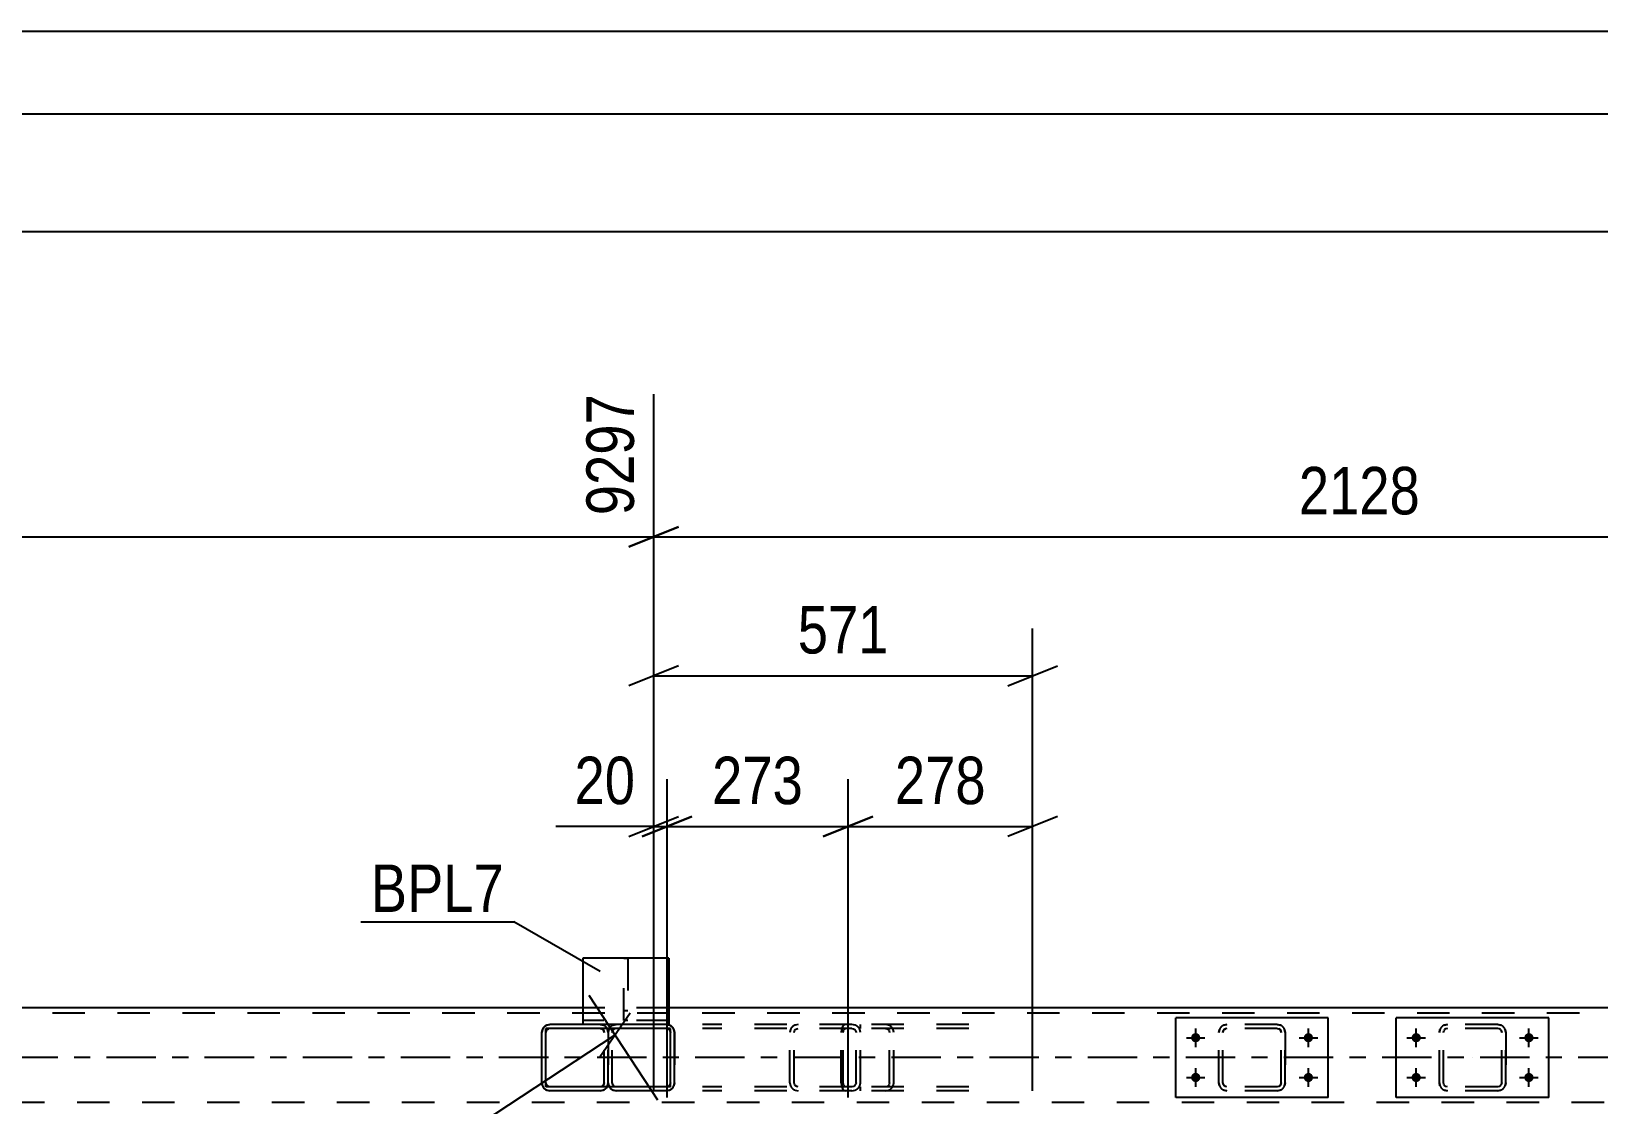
# Model space of a CAD drawing. Header units: millimetres. Extents: x -787 to 402, y -866 to -25.
# Drawn here: x -377.1 to -282.5, y -89.9 to -25.1 of the extents above; entities that cross this region are included whole.
import ezdxf

# ---------------------------------------------------------------- set-up
doc = ezdxf.new("R2010")
doc.units = ezdxf.units.MM
doc.linetypes.add('DXK_LINE_DOT2', pattern=[3.9198, 1.9599, -1.9599])
doc.linetypes.add('DXK_LINE_DOT3', pattern=[5.9187, 2.979, -0.9799, 0.9799, -0.9799])
doc.styles.add('Arial Narrow', font='ARIALN.TTF', dxfattribs={"height": 0.2})

# ---------------------------------------------------------------- blocks, each defined once
blk = doc.blocks.new('Unknown-569028579-1134')
at = {"color": 5, "linetype": 'Continuous'}
for p, q in [((402.241, -25.126), (-786.759, -25.126)), ((397.241, -30.126), (-781.759, -30.126))]:
    blk.add_line(p, q, dxfattribs=at)
blk = doc.blocks.new('Part-569028579-4684 - 4520')
at = {"color": 7, "linetype": 'DXK_LINE_DOT2'}
for p, q in [((-126.885, -84.058), (-548.129, -84.058)), ((-338.607, -84.058), (-343.807, -84.058)), ((-126.885, -84.378), (-711.411, -84.378)), ((-711.411, -89.738), (-126.885, -89.738))]:
    blk.add_line(p, q, dxfattribs=at)
at = {"color": 2, "linetype": 'Continuous'}
for p, q in [((-343.807, -84.058), (-542.929, -84.058)), ((-159.734, -84.058), (-338.607, -84.058))]:
    blk.add_line(p, q, dxfattribs=at)
at = {"color": 7, "linetype": 'DXK_LINE_DOT3'}
blk.add_line((-126.885, -87.058), (-711.411, -87.058), dxfattribs=at)
blk = doc.blocks.new('Part-569028579-4592 - 4520')
at = {"color": 7, "linetype": 'DXK_LINE_DOT2'}
for p, q in [((-327.952, -85.058), (-328.055, -85.094)), ((-320.509, -85.058), (-327.952, -85.058)), ((-327.054, -85.298), (-327.054, -85.058)), ((-325.352, -85.094), (-325.544, -85.058)), ((-328.2, -85.354), (-328.221, -85.538)), ((-328.221, -88.578), (-328.221, -85.538)), ((-328.142, -85.198), (-328.2, -85.354)), ((-328.055, -85.094), (-328.142, -85.198)), ((-328.086, -85.538), (-328.076, -85.446)), ((-328.086, -88.578), (-328.086, -85.538)), ((-328.076, -85.446), (-328.047, -85.368)), ((-328.047, -85.368), (-328.003, -85.316)), ((-328.003, -85.316), (-327.952, -85.298)), ((-320.509, -85.298), (-327.952, -85.298)), ((-325.544, -85.298), (-325.448, -85.316)), ((-325.448, -85.316), (-325.366, -85.368)), ((-325.366, -85.368), (-325.312, -85.446)), ((-325.312, -85.446), (-325.293, -85.538)), ((-325.293, -88.578), (-325.293, -85.538)), ((-325.041, -85.538), (-325.079, -85.354)), ((-325.041, -88.578), (-325.041, -85.538)), ((-328.221, -88.578), (-328.2, -88.761)), ((-328.2, -88.761), (-328.142, -88.917)), ((-328.076, -88.67), (-328.086, -88.578)), ((-328.047, -88.747), (-328.076, -88.67)), ((-328.003, -88.799), (-328.047, -88.747)), ((-327.952, -88.818), (-328.003, -88.799)), ((-320.509, -88.818), (-327.952, -88.818)), ((-327.054, -89.058), (-327.054, -88.818)), ((-325.448, -88.799), (-325.544, -88.818)), ((-325.366, -88.747), (-325.448, -88.799)), ((-325.312, -88.67), (-325.366, -88.747)), ((-325.293, -88.578), (-325.312, -88.67)), ((-325.079, -88.761), (-325.041, -88.578)), ((-328.142, -88.917), (-328.055, -89.021)), ((-328.055, -89.021), (-327.952, -89.058)), ((-320.509, -89.058), (-327.952, -89.058)), ((-325.544, -89.058), (-325.352, -89.021))]:
    blk.add_line(p, q, dxfattribs=at)
for centre, start, end in [((-325.529, -85.554), 23.89514, 68.84868), ((-325.529, -88.562), 291.15132, 336.10486)]:
    blk.add_arc(centre, 0.492, start, end, dxfattribs=at)
blk = doc.blocks.new('Part-569028579-4639 - 4520')
at = {"color": 7, "linetype": 'DXK_LINE_DOT2'}
for p, q in [((-327.565, -85.058), (-336.579, -85.058)), ((-330.8, -85.058), (-330.995, -85.094)), ((-327.369, -85.094), (-327.565, -85.058)), ((-327.565, -85.298), (-336.579, -85.298)), ((-331.272, -85.354), (-331.311, -85.538)), ((-331.311, -88.578), (-331.311, -85.538)), ((-331.055, -85.538), (-331.036, -85.446)), ((-331.055, -88.578), (-331.055, -85.538)), ((-331.036, -85.446), (-330.98, -85.368)), ((-330.98, -85.368), (-330.898, -85.316)), ((-330.898, -85.316), (-330.8, -85.298)), ((-327.565, -85.298), (-327.467, -85.316)), ((-327.467, -85.316), (-327.384, -85.368)), ((-327.384, -85.368), (-327.329, -85.446)), ((-327.329, -85.446), (-327.309, -85.538)), ((-327.309, -88.578), (-327.309, -85.538)), ((-327.054, -85.538), (-327.093, -85.354)), ((-327.054, -88.578), (-327.054, -85.538)), ((-327.565, -88.818), (-336.579, -88.818)), ((-331.311, -88.578), (-331.272, -88.761)), ((-331.036, -88.67), (-331.055, -88.578)), ((-330.98, -88.747), (-331.036, -88.67)), ((-330.898, -88.799), (-330.98, -88.747)), ((-330.8, -88.818), (-330.898, -88.799)), ((-327.467, -88.799), (-327.565, -88.818)), ((-327.384, -88.747), (-327.467, -88.799)), ((-327.329, -88.67), (-327.384, -88.747)), ((-327.309, -88.578), (-327.329, -88.67)), ((-327.093, -88.761), (-327.054, -88.578)), ((-327.565, -89.058), (-336.579, -89.058)), ((-330.995, -89.021), (-330.8, -89.058)), ((-327.565, -89.058), (-327.369, -89.021))]:
    blk.add_line(p, q, dxfattribs=at)
for centre, start, end in [((-330.819, -85.559), 110.75831, 155.68004), ((-327.545, -85.559), 24.31996, 69.24169), ((-330.819, -88.557), 204.31996, 249.24169), ((-327.545, -88.557), 290.75831, 335.68004)]:
    blk.add_arc(centre, 0.496, start, end, dxfattribs=at)
blk = doc.blocks.new('Part-569028579-4768 - 4520')
at = {"color": 2, "linetype": 'Continuous'}
for p, q in [((-285.526, -84.658), (-294.726, -84.658)), ((-294.726, -89.458), (-294.726, -84.658)), ((-285.526, -89.458), (-285.526, -84.658)), ((-285.526, -89.458), (-294.726, -89.458))]:
    blk.add_line(p, q, dxfattribs=at)
blk = doc.blocks.new('Part-569028579-4823 - 4520')
at = {"color": 2, "linetype": 'Continuous'}
for p, q in [((-298.827, -84.658), (-308.027, -84.658)), ((-308.027, -89.458), (-308.027, -84.658)), ((-298.827, -89.458), (-298.827, -84.658)), ((-298.827, -89.458), (-308.027, -89.458))]:
    blk.add_line(p, q, dxfattribs=at)
blk = doc.blocks.new('Part-569028579-4882 - 4520')
at = {"color": 7, "linetype": 'DXK_LINE_DOT2'}
for p, q in [((-341.325, -84.818), (-341.325, -81.058)), ((-341.325, -81.058), (-341.085, -81.058)), ((-341.085, -81.058), (-341.085, -84.818)), ((-341.325, -84.218), (-341.085, -84.218)), ((-341.085, -84.818), (-341.325, -84.818))]:
    blk.add_line(p, q, dxfattribs=at)
blk = doc.blocks.new('Part-569028579-16114 - 4520')
at = {"color": 7, "linetype": 'DXK_LINE_DOT2'}
for p, q in [((-305.131, -85.094), (-304.947, -85.058)), ((-304.947, -85.058), (-305.131, -85.094)), ((-301.907, -85.058), (-304.947, -85.058)), ((-301.907, -85.058), (-301.724, -85.094)), ((-301.724, -85.094), (-301.907, -85.058)), ((-305.427, -85.538), (-305.391, -85.354)), ((-305.391, -85.354), (-305.427, -85.538)), ((-305.427, -88.578), (-305.427, -85.538)), ((-305.427, -85.538), (-305.427, -85.538)), ((-305.427, -88.578), (-305.427, -85.538)), ((-305.187, -85.538), (-305.169, -85.446)), ((-305.169, -85.446), (-305.187, -85.538)), ((-305.187, -88.578), (-305.187, -85.538)), ((-305.187, -85.538), (-305.187, -85.538)), ((-305.187, -88.578), (-305.187, -85.538)), ((-305.169, -85.446), (-305.117, -85.368)), ((-305.117, -85.368), (-305.169, -85.446)), ((-305.117, -85.368), (-305.039, -85.316)), ((-305.039, -85.316), (-305.117, -85.368)), ((-304.947, -85.298), (-305.039, -85.316)), ((-301.907, -85.298), (-304.947, -85.298)), ((-301.907, -85.298), (-301.816, -85.316)), ((-301.816, -85.316), (-301.738, -85.368)), ((-301.738, -85.368), (-301.816, -85.316)), ((-301.738, -85.368), (-301.686, -85.446)), ((-301.686, -85.446), (-301.738, -85.368)), ((-301.686, -85.446), (-301.667, -85.538)), ((-301.667, -85.538), (-301.686, -85.446)), ((-301.667, -88.578), (-301.667, -85.538)), ((-301.667, -85.538), (-301.667, -85.538)), ((-301.667, -88.578), (-301.667, -85.538)), ((-301.464, -85.354), (-301.427, -85.538)), ((-301.427, -85.538), (-301.464, -85.354)), ((-301.427, -88.578), (-301.427, -85.538)), ((-301.427, -85.538), (-301.427, -85.538)), ((-301.427, -85.538), (-301.427, -88.578)), ((-305.427, -88.578), (-305.427, -88.578)), ((-305.391, -88.761), (-305.427, -88.578)), ((-305.427, -88.578), (-305.391, -88.761)), ((-305.187, -88.578), (-305.187, -88.578)), ((-305.169, -88.67), (-305.187, -88.578)), ((-305.187, -88.578), (-305.169, -88.67)), ((-305.117, -88.747), (-305.169, -88.67)), ((-305.169, -88.67), (-305.117, -88.747)), ((-305.039, -88.799), (-305.117, -88.747)), ((-305.117, -88.747), (-305.039, -88.799)), ((-304.947, -88.818), (-305.039, -88.799)), ((-301.907, -88.818), (-304.947, -88.818)), ((-301.816, -88.799), (-301.907, -88.818)), ((-301.738, -88.747), (-301.816, -88.799)), ((-301.816, -88.799), (-301.738, -88.747)), ((-301.686, -88.67), (-301.738, -88.747)), ((-301.738, -88.747), (-301.686, -88.67)), ((-301.667, -88.578), (-301.686, -88.67)), ((-301.686, -88.67), (-301.667, -88.578)), ((-301.667, -88.578), (-301.667, -88.578)), ((-301.427, -88.578), (-301.464, -88.761)), ((-301.464, -88.761), (-301.427, -88.578)), ((-301.427, -88.578), (-301.427, -88.578)), ((-304.947, -89.058), (-305.131, -89.021)), ((-305.131, -89.021), (-304.947, -89.058)), ((-301.907, -89.058), (-304.947, -89.058)), ((-301.724, -89.021), (-301.907, -89.058)), ((-301.907, -89.058), (-301.724, -89.021))]:
    blk.add_line(p, q, dxfattribs=at)
at = {"color": 7, "linetype": 'DXK_LINE_DOT3'}
blk.add_line((-303.427, -87.058), (-303.427, -87.058), dxfattribs=at)
at = {"color": 7, "linetype": 'DXK_LINE_DOT2'}
for centre, start, end in [((-304.947, -85.538), 112.5, 157.5), ((-304.947, -85.538), 112.5, 157.5), ((-301.907, -85.538), 22.5, 67.5), ((-301.907, -85.538), 22.5, 67.5), ((-304.947, -88.578), 202.5, 247.5), ((-304.947, -88.578), 202.5, 247.5), ((-301.907, -88.578), 292.5, 337.5), ((-301.907, -88.578), 292.5, 337.5)]:
    blk.add_arc(centre, 0.48, start, end, dxfattribs=at)
blk = doc.blocks.new('Part-569028579-16117 - 4520')
at = {"color": 2, "linetype": 'Continuous'}
for p, q in [((-345.787, -85.058), (-345.971, -85.094)), ((-342.747, -85.058), (-345.787, -85.058)), ((-342.564, -85.094), (-342.747, -85.058)), ((-346.231, -85.354), (-346.267, -85.538)), ((-346.267, -88.578), (-346.267, -85.538)), ((-346.267, -85.538), (-346.267, -85.538)), ((-346.267, -88.578), (-346.267, -88.578)), ((-346.267, -88.578), (-346.231, -88.761)), ((-345.971, -89.021), (-345.787, -89.058)), ((-342.747, -89.058), (-345.787, -89.058)), ((-342.747, -89.058), (-342.564, -89.021))]:
    blk.add_line(p, q, dxfattribs=at)
at = {"color": 7, "linetype": 'DXK_LINE_DOT2'}
for p, q in [((-345.971, -85.094), (-345.787, -85.058)), ((-342.747, -85.058), (-342.564, -85.094)), ((-346.267, -85.538), (-346.231, -85.354)), ((-346.267, -88.578), (-346.267, -85.538)), ((-346.027, -85.538), (-346.009, -85.446)), ((-346.009, -85.446), (-346.027, -85.538)), ((-346.027, -88.578), (-346.027, -85.538)), ((-346.027, -85.538), (-346.027, -85.538)), ((-346.027, -88.578), (-346.027, -85.538)), ((-346.009, -85.446), (-345.957, -85.368)), ((-345.957, -85.368), (-346.009, -85.446)), ((-345.957, -85.368), (-345.879, -85.316)), ((-345.879, -85.316), (-345.957, -85.368)), ((-345.787, -85.298), (-345.879, -85.316)), ((-342.747, -85.298), (-345.787, -85.298)), ((-342.747, -85.298), (-342.656, -85.316)), ((-342.656, -85.316), (-342.578, -85.368)), ((-342.578, -85.368), (-342.656, -85.316)), ((-342.578, -85.368), (-342.526, -85.446)), ((-342.526, -85.446), (-342.578, -85.368)), ((-342.526, -85.446), (-342.507, -85.538)), ((-342.507, -85.538), (-342.526, -85.446)), ((-342.507, -88.578), (-342.507, -85.538)), ((-342.507, -85.538), (-342.507, -85.538)), ((-342.507, -88.578), (-342.507, -85.538)), ((-342.304, -85.354), (-342.267, -85.538)), ((-342.267, -85.538), (-342.304, -85.354)), ((-342.267, -88.578), (-342.267, -85.538)), ((-342.267, -85.538), (-342.267, -85.538)), ((-342.267, -85.538), (-342.267, -88.578)), ((-346.231, -88.761), (-346.267, -88.578)), ((-346.027, -88.578), (-346.027, -88.578)), ((-346.009, -88.67), (-346.027, -88.578)), ((-346.027, -88.578), (-346.009, -88.67)), ((-345.957, -88.747), (-346.009, -88.67)), ((-346.009, -88.67), (-345.957, -88.747)), ((-345.879, -88.799), (-345.957, -88.747)), ((-345.957, -88.747), (-345.879, -88.799)), ((-345.787, -88.818), (-345.879, -88.799)), ((-342.747, -88.818), (-345.787, -88.818)), ((-342.656, -88.799), (-342.747, -88.818)), ((-342.578, -88.747), (-342.656, -88.799)), ((-342.656, -88.799), (-342.578, -88.747)), ((-342.526, -88.67), (-342.578, -88.747)), ((-342.578, -88.747), (-342.526, -88.67)), ((-342.507, -88.578), (-342.526, -88.67)), ((-342.526, -88.67), (-342.507, -88.578)), ((-342.507, -88.578), (-342.507, -88.578)), ((-342.267, -88.578), (-342.304, -88.761)), ((-342.304, -88.761), (-342.267, -88.578)), ((-342.267, -88.578), (-342.267, -88.578)), ((-345.787, -89.058), (-345.971, -89.021)), ((-342.564, -89.021), (-342.747, -89.058))]:
    blk.add_line(p, q, dxfattribs=at)
at = {"color": 7, "linetype": 'DXK_LINE_DOT3'}
blk.add_line((-344.267, -87.058), (-344.267, -87.058), dxfattribs=at)
at = {"color": 2, "linetype": 'Continuous'}
for centre, start, end in [((-345.787, -85.538), 112.5, 157.5), ((-342.747, -85.538), 30.59889, 67.5), ((-345.787, -88.578), 202.5, 247.5), ((-342.747, -88.578), 292.5, 329.40111)]:
    blk.add_arc(centre, 0.48, start, end, dxfattribs=at)
at = {"color": 7, "linetype": 'DXK_LINE_DOT2'}
for centre, start, end in [((-345.787, -85.538), 112.5, 157.5), ((-342.747, -85.538), 22.5, 67.5), ((-342.747, -85.538), 22.5, 30.59889), ((-345.787, -88.578), 202.5, 247.5), ((-342.747, -88.578), 292.5, 337.5), ((-342.747, -88.578), 329.40111, 337.5)]:
    blk.add_arc(centre, 0.48, start, end, dxfattribs=at)
blk = doc.blocks.new('Part-569028579-16159 - 4520')
at = {"color": 2, "linetype": 'Continuous'}
for p, q in [((-341.787, -85.058), (-341.971, -85.094)), ((-338.747, -85.058), (-341.787, -85.058)), ((-338.564, -85.094), (-338.747, -85.058)), ((-338.267, -85.538), (-338.304, -85.354)), ((-338.267, -88.578), (-338.267, -85.538)), ((-338.267, -85.538), (-338.267, -85.538)), ((-338.304, -88.761), (-338.267, -88.578)), ((-338.267, -88.578), (-338.267, -88.578)), ((-341.971, -89.021), (-341.787, -89.058)), ((-338.747, -89.058), (-341.787, -89.058)), ((-338.747, -89.058), (-338.564, -89.021))]:
    blk.add_line(p, q, dxfattribs=at)
at = {"color": 7, "linetype": 'DXK_LINE_DOT2'}
for p, q in [((-341.971, -85.094), (-341.787, -85.058)), ((-338.747, -85.058), (-338.564, -85.094)), ((-342.267, -85.538), (-342.231, -85.354)), ((-342.231, -85.354), (-342.267, -85.538)), ((-342.267, -88.578), (-342.267, -85.538)), ((-342.267, -85.538), (-342.267, -85.538)), ((-342.267, -88.578), (-342.267, -85.538)), ((-342.027, -85.538), (-342.009, -85.446)), ((-342.009, -85.446), (-342.027, -85.538)), ((-342.027, -88.578), (-342.027, -85.538)), ((-342.027, -85.538), (-342.027, -85.538)), ((-342.027, -88.578), (-342.027, -85.538)), ((-342.009, -85.446), (-341.957, -85.368)), ((-341.957, -85.368), (-342.009, -85.446)), ((-341.957, -85.368), (-341.879, -85.316)), ((-341.879, -85.316), (-341.957, -85.368)), ((-341.787, -85.298), (-341.879, -85.316)), ((-338.747, -85.298), (-341.787, -85.298)), ((-338.747, -85.298), (-338.656, -85.316)), ((-338.656, -85.316), (-338.578, -85.368)), ((-338.578, -85.368), (-338.656, -85.316)), ((-338.578, -85.368), (-338.526, -85.446)), ((-338.526, -85.446), (-338.578, -85.368)), ((-338.526, -85.446), (-338.507, -85.538)), ((-338.507, -85.538), (-338.526, -85.446)), ((-338.507, -88.578), (-338.507, -85.538)), ((-338.507, -85.538), (-338.507, -85.538)), ((-338.507, -88.578), (-338.507, -85.538)), ((-338.304, -85.354), (-338.267, -85.538)), ((-338.267, -85.538), (-338.267, -88.578)), ((-342.267, -88.578), (-342.267, -88.578)), ((-342.231, -88.761), (-342.267, -88.578)), ((-342.267, -88.578), (-342.231, -88.761)), ((-342.027, -88.578), (-342.027, -88.578)), ((-342.009, -88.67), (-342.027, -88.578)), ((-342.027, -88.578), (-342.009, -88.67)), ((-341.957, -88.747), (-342.009, -88.67)), ((-342.009, -88.67), (-341.957, -88.747)), ((-341.879, -88.799), (-341.957, -88.747)), ((-341.957, -88.747), (-341.879, -88.799)), ((-341.787, -88.818), (-341.879, -88.799)), ((-338.747, -88.818), (-341.787, -88.818)), ((-338.656, -88.799), (-338.747, -88.818)), ((-338.578, -88.747), (-338.656, -88.799)), ((-338.656, -88.799), (-338.578, -88.747)), ((-338.526, -88.67), (-338.578, -88.747)), ((-338.578, -88.747), (-338.526, -88.67)), ((-338.507, -88.578), (-338.526, -88.67)), ((-338.526, -88.67), (-338.507, -88.578)), ((-338.507, -88.578), (-338.507, -88.578)), ((-338.267, -88.578), (-338.304, -88.761)), ((-341.787, -89.058), (-341.971, -89.021)), ((-338.564, -89.021), (-338.747, -89.058))]:
    blk.add_line(p, q, dxfattribs=at)
at = {"color": 7, "linetype": 'DXK_LINE_DOT3'}
blk.add_line((-340.267, -87.058), (-340.267, -87.058), dxfattribs=at)
at = {"color": 7, "linetype": 'DXK_LINE_DOT2'}
for centre, start, end in [((-341.787, -85.538), 112.5, 157.5), ((-341.787, -85.538), 149.40106, 157.5), ((-338.747, -85.538), 22.5, 67.5), ((-341.787, -88.578), 202.5, 247.5), ((-341.787, -88.578), 202.5, 210.59884), ((-338.747, -88.578), 292.5, 337.5)]:
    blk.add_arc(centre, 0.48, start, end, dxfattribs=at)
at = {"color": 2, "linetype": 'Continuous'}
for centre, start, end in [((-341.787, -85.538), 112.5, 149.40106), ((-338.747, -85.538), 22.5, 67.5), ((-341.787, -88.578), 210.59884, 247.5), ((-338.747, -88.578), 292.5, 337.5)]:
    blk.add_arc(centre, 0.48, start, end, dxfattribs=at)
blk = doc.blocks.new('Part-569028579-16160 - 4520')
at = {"color": 7, "linetype": 'DXK_LINE_DOT2'}
for p, q in [((-291.83, -85.094), (-291.646, -85.058)), ((-291.646, -85.058), (-291.83, -85.094)), ((-288.606, -85.058), (-291.646, -85.058)), ((-288.606, -85.058), (-288.422, -85.094)), ((-288.422, -85.094), (-288.606, -85.058)), ((-292.126, -85.538), (-292.09, -85.354)), ((-292.09, -85.354), (-292.126, -85.538)), ((-292.126, -88.578), (-292.126, -85.538)), ((-292.126, -85.538), (-292.126, -85.538)), ((-292.126, -88.578), (-292.126, -85.538)), ((-291.886, -85.538), (-291.868, -85.446)), ((-291.886, -85.538), (-291.868, -85.446)), ((-291.886, -88.578), (-291.886, -85.538)), ((-291.886, -85.538), (-291.886, -85.538)), ((-291.886, -88.578), (-291.886, -85.538)), ((-291.816, -85.368), (-291.868, -85.446)), ((-291.738, -85.316), (-291.816, -85.368)), ((-291.646, -85.298), (-291.738, -85.316)), ((-288.606, -85.298), (-291.646, -85.298)), ((-288.514, -85.316), (-288.606, -85.298)), ((-288.436, -85.368), (-288.514, -85.316)), ((-288.436, -85.368), (-288.384, -85.446)), ((-288.384, -85.446), (-288.366, -85.538)), ((-288.366, -85.538), (-288.384, -85.446)), ((-288.366, -88.578), (-288.366, -85.538)), ((-288.366, -85.538), (-288.366, -85.538)), ((-288.366, -88.578), (-288.366, -85.538)), ((-288.163, -85.354), (-288.126, -85.538)), ((-288.126, -85.538), (-288.163, -85.354)), ((-288.126, -88.578), (-288.126, -85.538)), ((-288.126, -85.538), (-288.126, -85.538)), ((-288.126, -85.538), (-288.126, -88.578)), ((-292.126, -88.578), (-292.126, -88.578)), ((-292.09, -88.761), (-292.126, -88.578)), ((-292.126, -88.578), (-292.09, -88.761)), ((-291.886, -88.578), (-291.886, -88.578)), ((-291.868, -88.67), (-291.886, -88.578)), ((-291.868, -88.67), (-291.886, -88.578)), ((-291.816, -88.747), (-291.868, -88.67)), ((-291.738, -88.799), (-291.816, -88.747)), ((-291.646, -88.818), (-291.738, -88.799)), ((-288.606, -88.818), (-291.646, -88.818)), ((-288.514, -88.799), (-288.606, -88.818)), ((-288.436, -88.747), (-288.514, -88.799)), ((-288.384, -88.67), (-288.436, -88.747)), ((-288.366, -88.578), (-288.384, -88.67)), ((-288.384, -88.67), (-288.366, -88.578)), ((-288.366, -88.578), (-288.366, -88.578)), ((-288.126, -88.578), (-288.163, -88.761)), ((-288.163, -88.761), (-288.126, -88.578)), ((-288.126, -88.578), (-288.126, -88.578)), ((-291.646, -89.058), (-291.83, -89.021)), ((-291.83, -89.021), (-291.646, -89.058)), ((-288.606, -89.058), (-291.646, -89.058)), ((-288.422, -89.021), (-288.606, -89.058)), ((-288.606, -89.058), (-288.422, -89.021))]:
    blk.add_line(p, q, dxfattribs=at)
at = {"color": 7, "linetype": 'DXK_LINE_DOT3'}
blk.add_line((-290.126, -87.058), (-290.126, -87.058), dxfattribs=at)
at = {"color": 7, "linetype": 'DXK_LINE_DOT2'}
for centre, start, end in [((-291.646, -85.538), 112.5, 157.5), ((-291.646, -85.538), 112.5, 157.5), ((-288.606, -85.538), 22.5, 67.5), ((-288.606, -85.538), 22.5, 67.5), ((-291.646, -88.578), 202.5, 247.5), ((-291.646, -88.578), 202.5, 247.5), ((-288.606, -88.578), 292.5, 337.5), ((-288.606, -88.578), 292.5, 337.5)]:
    blk.add_arc(centre, 0.48, start, end, dxfattribs=at)
blk = doc.blocks.new('Part-569028579-16164 - 4520')
at = {"color": 2, "linetype": 'Continuous'}
for p, q in [((-338.507, -85.298), (-346.027, -85.298)), ((-346.027, -88.818), (-346.027, -85.298)), ((-338.507, -88.818), (-338.507, -85.298)), ((-338.507, -88.818), (-346.027, -88.818))]:
    blk.add_line(p, q, dxfattribs=at)
blk = doc.blocks.new('Part-569028579-16165 - 4520')
at = {"color": 2, "linetype": 'Continuous'}
for p, q in [((-338.607, -81.058), (-343.807, -81.058)), ((-343.807, -81.058), (-343.807, -85.058)), ((-338.607, -81.058), (-338.607, -85.058)), ((-341.787, -85.058), (-342.747, -85.058)), ((-338.607, -85.058), (-338.747, -85.058)), ((-338.607, -85.058), (-338.607, -85.058))]:
    blk.add_line(p, q, dxfattribs=at)
at = {"color": 7, "linetype": 'DXK_LINE_DOT2'}
for p, q in [((-338.607, -84.818), (-343.807, -84.818)), ((-343.807, -84.818), (-343.807, -84.835)), ((-343.807, -84.835), (-343.807, -85.038)), ((-343.807, -85.058), (-343.807, -85.038)), ((-342.747, -85.058), (-343.807, -85.058)), ((-338.747, -85.058), (-341.787, -85.058)), ((-338.607, -84.818), (-338.607, -84.818)), ((-338.607, -84.818), (-338.607, -85.038)), ((-338.607, -85.058), (-338.607, -85.038)), ((-338.607, -85.058), (-338.607, -85.058))]:
    blk.add_line(p, q, dxfattribs=at)
blk = doc.blocks.new('Bolt-569028579-16183 - 4520')
at = {"linetype": 'Continuous'}
for points in [[(-306.827, -85.578, -1), (-306.827, -86.138, -1)], [(-300.027, -85.578, -1), (-300.027, -86.138, -1)], [(-306.827, -87.978, -1), (-306.827, -88.538, -1)], [(-300.027, -87.978, -1), (-300.027, -88.538, -1)]]:
    blk.add_hatch(color=1, dxfattribs=at).paths.add_polyline_path(points)
at = {"color": 1, "linetype": 'Continuous'}
for p, q in [((-307.387, -85.858), (-306.267, -85.858)), ((-306.827, -86.418), (-306.827, -85.298)), ((-300.587, -85.858), (-299.467, -85.858)), ((-300.027, -86.418), (-300.027, -85.298)), ((-306.827, -88.818), (-306.827, -87.698)), ((-300.027, -88.818), (-300.027, -87.698)), ((-307.387, -88.258), (-306.267, -88.258)), ((-300.587, -88.258), (-299.467, -88.258))]:
    blk.add_line(p, q, dxfattribs=at)
blk = doc.blocks.new('Bolt-569028579-16203 - 4520')
at = {"linetype": 'Continuous'}
for points in [[(-293.526, -85.578, -1), (-293.526, -86.138, -1)], [(-286.726, -85.578, -1), (-286.726, -86.138, -1)], [(-293.526, -87.978, -1), (-293.526, -88.538, -1)], [(-286.726, -87.978, -1), (-286.726, -88.538, -1)]]:
    blk.add_hatch(color=1, dxfattribs=at).paths.add_polyline_path(points)
at = {"color": 1, "linetype": 'Continuous'}
for p, q in [((-294.086, -85.858), (-292.966, -85.858)), ((-293.526, -86.418), (-293.526, -85.298)), ((-287.286, -85.858), (-286.166, -85.858)), ((-286.726, -86.418), (-286.726, -85.298)), ((-293.526, -88.818), (-293.526, -87.698)), ((-286.726, -88.818), (-286.726, -87.698)), ((-294.086, -88.258), (-292.966, -88.258)), ((-287.286, -88.258), (-286.166, -88.258))]:
    blk.add_line(p, q, dxfattribs=at)
blk = doc.blocks.new('StraightDimension-569028579-63399 - 4520')
at = {"color": 7, "linetype": 'Continuous'}
for p, q in [((-254.384, -89.058), (-254.384, -45.185)), ((-339.518, -89.058), (-339.518, -47.013)), ((-338.018, -55.025), (-341.018, -56.225)), ((-339.518, -55.625), (-254.384, -55.625)), ((-255.884, -56.225), (-252.884, -55.025))]:
    blk.add_line(p, q, dxfattribs=at)
at = {"color": 0}
blk.add_wipeout([(-292.695, -54.875), (-292.695, -50.675), (-301.207, -50.675), (-301.207, -54.875)], dxfattribs=at)
at = {"color": 3, "style": 'Arial Narrow'}
blk.add_text('2128', height=2.8633, dxfattribs=at).set_placement((-300.607, -54.275))
at = {"color": 0, "linetype": 'Continuous'}
blk.add_wipeout([(-254.984, -44.585), (-259.184, -44.585), (-259.184, -54.925), (-254.984, -54.925)], dxfattribs=at)
at = {"color": 3, "linetype": 'Continuous', "style": 'Arial Narrow'}
blk.add_text('11426', height=2.8633, rotation=90.00021, dxfattribs=at).set_placement((-255.584, -54.325))
blk = doc.blocks.new('StraightDimension-569028579-60400 - 4520')
at = {"color": 7, "linetype": 'Continuous'}
for p, q in [((-338.718, -89.458), (-338.718, -70.263)), ((-327.8, -89.458), (-327.8, -70.263)), ((-340.218, -73.713), (-337.218, -72.513)), ((-326.3, -72.513), (-329.3, -73.713)), ((-338.718, -73.113), (-327.8, -73.113))]:
    blk.add_line(p, q, dxfattribs=at)
at = {"color": 0}
blk.add_wipeout([(-329.917, -72.363), (-329.917, -68.163), (-336.601, -68.163), (-336.601, -72.363)], dxfattribs=at)
at = {"color": 3, "style": 'Arial Narrow'}
blk.add_text('273', height=2.8633, dxfattribs=at).set_placement((-336.001, -71.763))
blk = doc.blocks.new('StraightDimension-569028579-63400 - 4520')
at = {"color": 7, "linetype": 'Continuous'}
for p, q in [((-424.652, -89.058), (-424.652, -47.013)), ((-339.518, -89.058), (-339.518, -47.013)), ((-423.152, -55.025), (-426.152, -56.225)), ((-424.652, -55.625), (-339.518, -55.625)), ((-341.018, -56.225), (-338.018, -55.025))]:
    blk.add_line(p, q, dxfattribs=at)
at = {"color": 0}
blk.add_wipeout([(-377.829, -54.875), (-377.829, -50.675), (-386.342, -50.675), (-386.342, -54.875)], dxfattribs=at)
at = {"color": 3, "style": 'Arial Narrow'}
blk.add_text('2128', height=2.8633, dxfattribs=at).set_placement((-385.742, -54.275))
at = {"color": 0, "linetype": 'Continuous'}
blk.add_wipeout([(-340.118, -46.413), (-344.318, -46.413), (-344.318, -54.925), (-340.118, -54.925)], dxfattribs=at)
at = {"color": 3, "linetype": 'Continuous', "style": 'Arial Narrow'}
blk.add_text('9297', height=2.8633, rotation=90.00021, dxfattribs=at).set_placement((-340.718, -54.325))
blk = doc.blocks.new('StraightDimension-569028579-60396 - 4520')
at = {"color": 7, "linetype": 'Continuous'}
for p, q in [((-339.518, -89.058), (-339.518, -61.171)), ((-316.662, -89.058), (-316.662, -61.171)), ((-338.018, -63.421), (-341.018, -64.621)), ((-339.518, -64.021), (-316.662, -64.021)), ((-318.162, -64.621), (-315.162, -63.421))]:
    blk.add_line(p, q, dxfattribs=at)
at = {"color": 0}
blk.add_wipeout([(-324.748, -63.271), (-324.748, -59.071), (-331.433, -59.071), (-331.433, -63.271)], dxfattribs=at)
at = {"color": 3, "style": 'Arial Narrow'}
blk.add_text('571', height=2.8633, dxfattribs=at).set_placement((-330.833, -62.671))
blk = doc.blocks.new('StraightDimension-569028579-60398 - 4520')
at = {"color": 7, "linetype": 'Continuous'}
for p, q in [((-327.8, -89.458), (-327.8, -70.263)), ((-316.662, -89.058), (-316.662, -70.263)), ((-329.3, -73.713), (-326.3, -72.513)), ((-315.162, -72.513), (-318.162, -73.713)), ((-327.8, -73.113), (-316.662, -73.113))]:
    blk.add_line(p, q, dxfattribs=at)
at = {"color": 0}
blk.add_wipeout([(-318.889, -72.363), (-318.889, -68.163), (-325.574, -68.163), (-325.574, -72.363)], dxfattribs=at)
at = {"color": 3, "style": 'Arial Narrow'}
blk.add_text('278', height=2.8633, dxfattribs=at).set_placement((-324.974, -71.763))
blk = doc.blocks.new('StraightDimension-569028579-60401 - 4520')
at = {"color": 7, "linetype": 'Continuous'}
for p, q in [((-339.518, -89.058), (-339.518, -70.263)), ((-338.718, -89.458), (-338.718, -70.263)), ((-341.018, -73.713), (-338.018, -72.513)), ((-337.218, -72.513), (-340.218, -73.713)), ((-339.518, -73.113), (-345.425, -73.113)), ((-339.518, -73.113), (-345.425, -73.113)), ((-339.518, -73.113), (-338.718, -73.113))]:
    blk.add_line(p, q, dxfattribs=at)
at = {"color": 0}
blk.add_wipeout([(-340.043, -72.363), (-340.043, -68.163), (-344.9, -68.163), (-344.9, -72.363)], dxfattribs=at)
at = {"color": 3, "style": 'Arial Narrow'}
blk.add_text('20', height=2.8633, dxfattribs=at).set_placement((-344.3, -71.763))
blk = doc.blocks.new('StraightDimension-569028579-63777 - 4520')
at = {"color": 7, "linetype": 'Continuous'}
blk.add_line((-712.211, -37.207), (-103.04, -37.207), dxfattribs=at)
blk = doc.blocks.new('StraightDimension-569028579-64329 - 4520')
at = {"color": 7, "linetype": 'Continuous'}
for p, q in [((-339.268, -89.622), (-343.423, -83.306)), ((-342.78, -87.013), (-340.933, -84.361)), ((-373.796, -106.696), (-341.856, -85.687)), ((-371.207, -110.631), (-375.362, -104.315)), ((-372.872, -105.37), (-374.719, -108.022))]:
    blk.add_line(p, q, dxfattribs=at)
at = {"color": 0}
blk.add_wipeout([(-355.446, -93.728), (-357.754, -90.219), (-363.338, -93.893), (-361.03, -97.402)], dxfattribs=at)
at = {"color": 3, "style": 'Arial Narrow'}
blk.add_text('956', height=2.8633, rotation=33.33468, dxfattribs=at).set_placement((-360.859, -96.571))
blk = doc.blocks.new('StraightDimension-569028579-64357 - 4520')
at = {"color": 7, "linetype": 'Continuous'}
for p, q in [((-254.134, -89.622), (-258.288, -83.306)), ((-257.646, -87.013), (-255.799, -84.361)), ((-288.661, -106.696), (-256.722, -85.687)), ((-286.073, -110.631), (-290.227, -104.315)), ((-287.738, -105.37), (-289.585, -108.022))]:
    blk.add_line(p, q, dxfattribs=at)
at = {"color": 0}
blk.add_wipeout([(-270.312, -93.728), (-272.62, -90.219), (-278.204, -93.893), (-275.896, -97.402)], dxfattribs=at)
at = {"color": 3, "style": 'Arial Narrow'}
blk.add_text('956', height=2.8633, rotation=33.33468, dxfattribs=at).set_placement((-275.725, -96.571))
blk = doc.blocks.new('Mark-569028579-61898 - 4520')
at = {"color": 30, "linetype": 'Continuous'}
for p in [(-357.19, -78.87), (-342.755, -81.87)]:
    blk.add_line(p, (-347.951, -78.87), dxfattribs=at)
at = {"color": 0}
blk.add_wipeout([(-348.551, -78.27), (-348.551, -75.27), (-356.59, -75.27), (-356.59, -78.27)], dxfattribs=at)
blk.add_wipeout([(-348.551, -78.27), (-348.551, -75.27), (-356.59, -75.27), (-356.59, -78.27)], dxfattribs=at)
at = {"color": 3, "style": 'Arial Narrow'}
blk.add_text('BPL7', height=2.8633, dxfattribs=at).set_placement((-356.59, -78.27))

msp = doc.modelspace()

# ---------------------------------------------------------------- block references
for name in ['Unknown-569028579-1134', 'Part-569028579-16165 - 4520', 'Part-569028579-4882 - 4520', 'Part-569028579-4684 - 4520', 'Part-569028579-16117 - 4520', 'Part-569028579-16159 - 4520', 'Part-569028579-4639 - 4520', 'Part-569028579-4592 - 4520', 'Part-569028579-4823 - 4520', 'Part-569028579-16114 - 4520', 'Part-569028579-4768 - 4520', 'Part-569028579-16160 - 4520', 'Part-569028579-16164 - 4520', 'Bolt-569028579-16183 - 4520', 'Bolt-569028579-16203 - 4520']:
    msp.add_blockref(name, (0, 0))

# ---------------------------------------------------------------- next in the draw order: block references
msp.add_blockref('StraightDimension-569028579-63399 - 4520', (0, 0))

# ---------------------------------------------------------------- next in the draw order: block references
for name in ['StraightDimension-569028579-60400 - 4520', 'StraightDimension-569028579-64357 - 4520']:
    msp.add_blockref(name, (0, 0))

# ---------------------------------------------------------------- next in the draw order: block references
msp.add_blockref('StraightDimension-569028579-63400 - 4520', (0, 0))

# ---------------------------------------------------------------- next in the draw order: block references
msp.add_blockref('StraightDimension-569028579-60396 - 4520', (0, 0))

# ---------------------------------------------------------------- next in the draw order: block references
for name in ['StraightDimension-569028579-60401 - 4520', 'StraightDimension-569028579-60398 - 4520']:
    msp.add_blockref(name, (0, 0))

# ---------------------------------------------------------------- next in the draw order: block references
for name in ['StraightDimension-569028579-63777 - 4520', 'StraightDimension-569028579-64329 - 4520']:
    msp.add_blockref(name, (0, 0))

# ---------------------------------------------------------------- next in the draw order: block references
msp.add_blockref('Mark-569028579-61898 - 4520', (0, 0))

doc.saveas('drawing.dxf')
